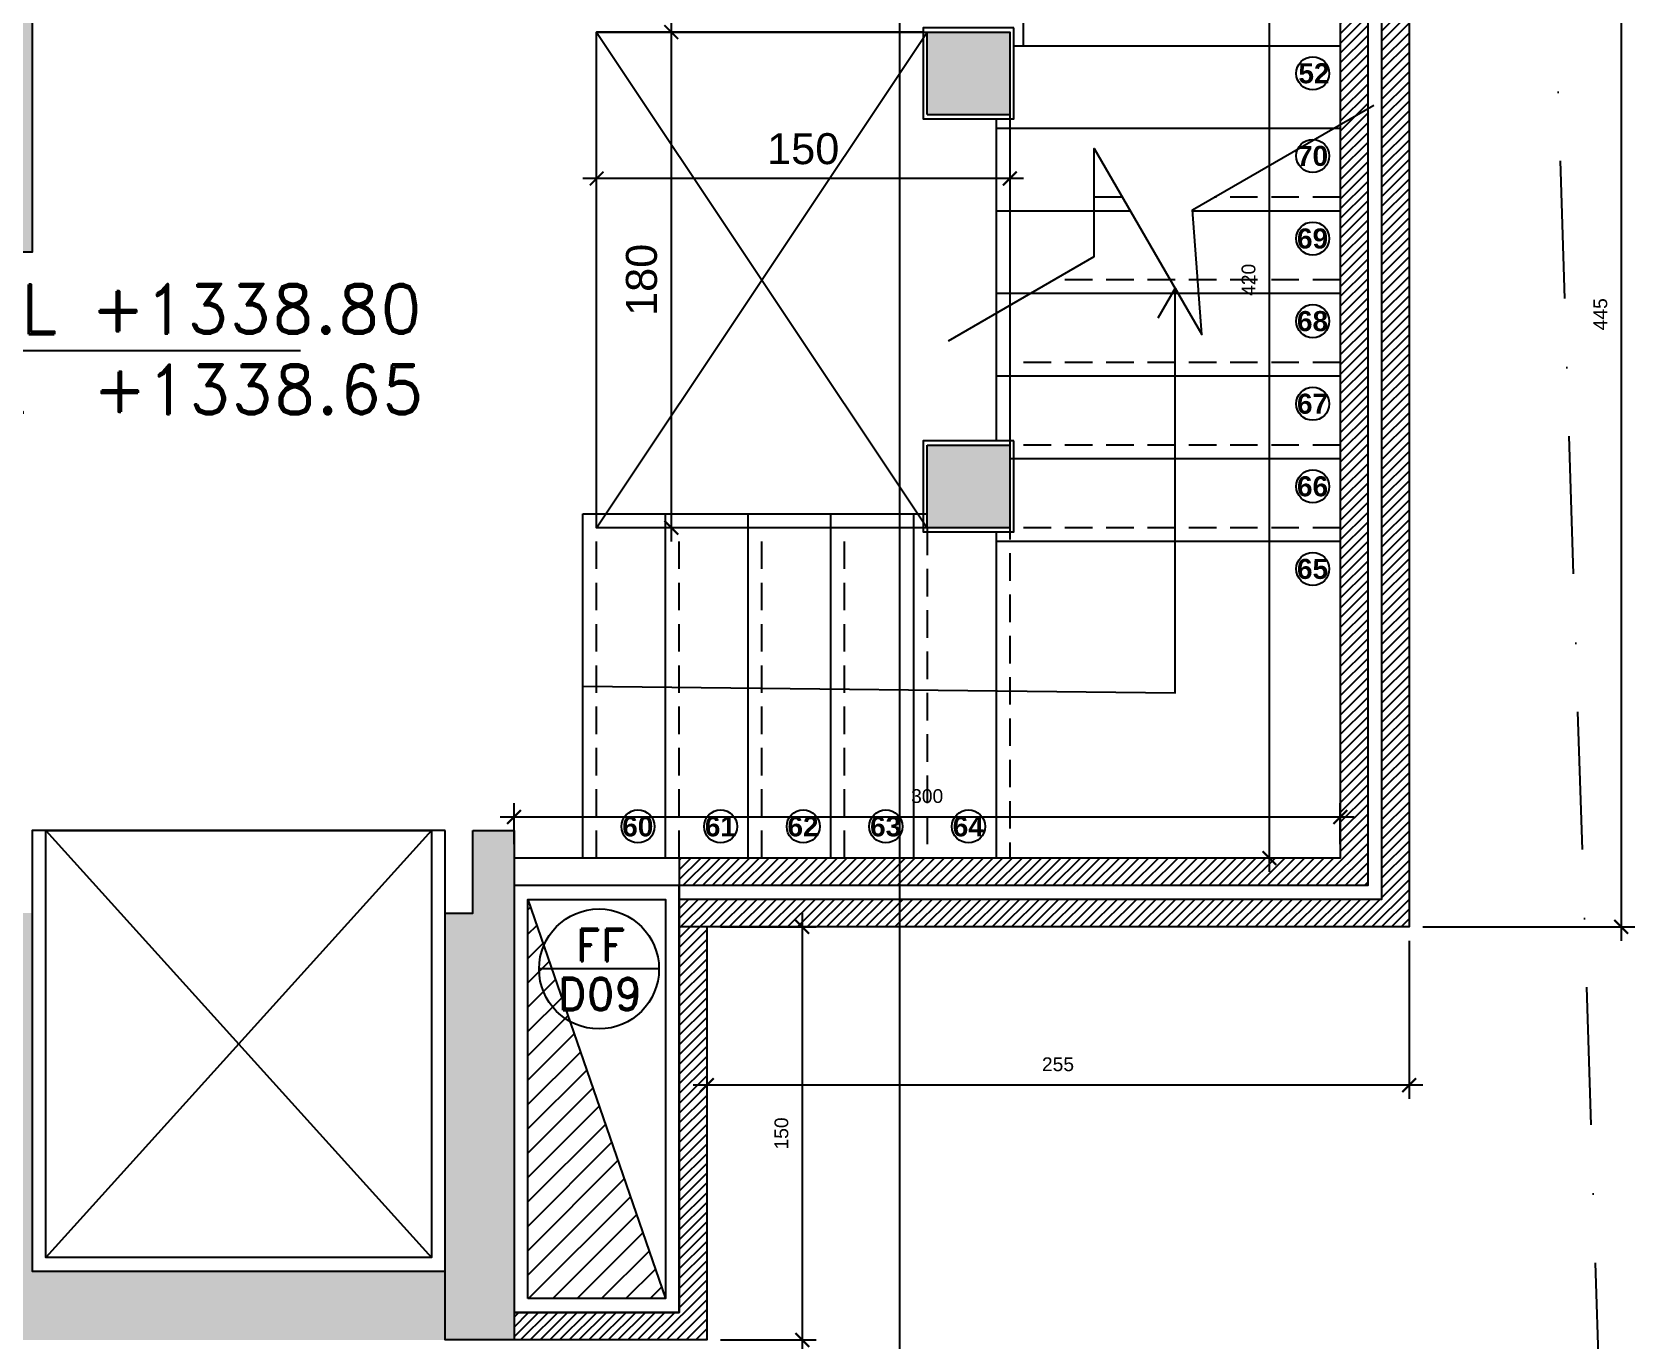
# Model space of a CAD drawing. Header units: centimetres. Extents: x 96271 to 179142, y 9855 to 112216.
# Drawn here: x 139987 to 140569, y 61275 to 61750 of the extents above; entities that cross this region are included whole.
import ezdxf
from ezdxf.enums import TextEntityAlignment as Align

# ---------------------------------------------------------------- set-up
doc = ezdxf.new("R2010")
doc.units = ezdxf.units.CM
doc.header["$LTSCALE"] = 100
doc.header["$MEASUREMENT"] = 0
doc.header["$PDSIZE"] = 0.2
for name, pattern in [('DASHDOT', [1, 0.5, -0.25, 0, -0.25]), ('DASHED', [0.75, 0.5, -0.25]), ('HIDDEN', [0.375, 0.25, -0.125])]:
    doc.linetypes.add(name, pattern=pattern)
doc.layers.get('0').update_dxf_attribs({"linetype": 'CONTINUOUS'})
doc.layers.get('DEFPOINTS').update_dxf_attribs({"linetype": 'CONTINUOUS'})
for name, color, linetype in [('A-Dim', 2, 'CONTINUOUS'), ('A-Dim CMU', 2, 'CONTINUOUS'), ('A-DOOR-ANOT', 111, 'CONTINUOUS'), ('A-Flor-Str', 3, 'CONTINUOUS'), ('A-Otln-Abv', 1, 'DASHED'), ('A-Patt-CMU', 8, 'CONTINUOUS'), ('A-Patt-Strcr', 8, 'CONTINUOUS'), ('A-PLASTER', 51, 'CONTINUOUS'), ('A-Setback', 3, 'DASHDOT'), ('A-Shaft', 31, 'CONTINUOUS'), ('A-Slab limit', 53, 'CONTINUOUS'), ('A-STAIRS', 51, 'CONTINUOUS'), ('A-Wall-Full', 5, 'CONTINUOUS'), ('A-Wall-Prht', 2, 'CONTINUOUS'), ('A-Wall-Strctr', 6, 'CONTINUOUS'), ('plan-elevation level', 7, 'CONTINUOUS'), ('plan-stair steps nbr', 224, 'CONTINUOUS')]:
    doc.layers.add(name, color=color, linetype=linetype)
doc.layers.add('A-Sect-Iden', color=191, linetype='CONTINUOUS', lineweight=25)
doc.styles.add('ARIAL', font='arialbd.ttf')
doc.styles.add('ROMAND', font='romand.shx', dxfattribs={"height": 10})
doc.styles.get("Standard").update_dxf_attribs({"font": 'arial.ttf'})
doc.dimstyles.new('1-50', dxfattribs={"dimtxt": 11.25, "dimasz": 5, "dimexe": 5, "dimexo": 5, "dimgap": 5, "dimtad": 1, "dimdec": 1, "dimrnd": 0.5, "dimzin": 12, "dimdsep": 46, "dimtxsty": 'Standard', "dimblk": 'ARCHTICK', "dimcen": 0.09, "dimdle": 5, "dimadec": 0, "dimazin": 3, "dimtfac": 1, "dimtdec": 1, "dimtix": 1, "dimtofl": 0, "dimtmove": 1, "dimatfit": 3, "dimfxl": 5, "dimtolj": 1, "dimtzin": 0, "dimarcsym": 0})
pattern_1 = [(90, (894916.29, -703049.082), (14.2875, 7.14375), [0, -14.2875])]

# ---------------------------------------------------------------- blocks, each defined once
blk = doc.blocks.new('CL-FFL-PLAN')
at = {"layer": 'plan-elevation level'}
h = blk.add_hatch(dxfattribs=at)
h.set_pattern_fill('DOTS', color=232, scale=9, angle=90, style=0)
h.set_pattern_definition(pattern_1)
h.paths.add_polyline_path([(-1228.6, 206.6), (-1228.6, 50.3), (-1384.9, 50.3, -0.414214)])
h = blk.add_hatch(dxfattribs=at)
h.set_pattern_fill('DOTS', color=232, scale=9, angle=90, style=0)
h.set_pattern_definition(pattern_1)
h.paths.add_polyline_path([(-1228.6, 50.3), (-1072.2, 50.3, -0.414214), (-1228.6, -106.1)])
at = {"layer": 'plan-elevation level', "color": 7, "ltscale": 111}
for p, q in [((-1228.6, 301), (-1228.6, -200.5)), ((336.9, 50.3), (-1462.7, 50.3))]:
    blk.add_line(p, q, dxfattribs=at)
blk.add_circle((-1228.6, 50.3), 156.3, dxfattribs=at)
at = {"layer": 'plan-elevation level', "color": 111, "ltscale": 111, "style": 'ROMAND'}
for s, p in [('FFL', (-960.4, 110.5)), ('CL', (-960.4, -179.7))]:
    blk.add_text(s, height=180, dxfattribs=at).set_placement(p)
for tag, p in [('FFL', (-424, 112.5)), ('CL', (-417.5, -180.3))]:
    blk.add_attdef(tag, p, '', height=180, dxfattribs=at)
blk = doc.blocks.new('_ArchTick')
at = {"color": 0, "linetype": 'ByBlock', "const_width": 0.15}
blk.add_lwpolyline([(-0.5, -0.5), (0.5, 0.5)], dxfattribs=at)
blk = doc.blocks.new('*D171')
at = {"layer": 'A-Dim', "color": 0, "lineweight": -2, "transparency": 16777216}
blk.add_line((140218.64, 61755.33), (140218.64, 61565.33), dxfattribs=at)
at = {"layer": 'DEFPOINTS', "color": 0, "transparency": 16777216}
for p in [(140191.56, 61750.33), (140191.56, 61570.33), (140218.64, 61570.33)]:
    blk.add_point(p, dxfattribs=at)
at = {"layer": 'A-Dim', "color": 0, "lineweight": -2, "transparency": 16777216, "xscale": 5, "yscale": 5, "zscale": 5}
for p, rotation in [((140218.64, 61750.33), 90), ((140218.64, 61570.33), 270)]:
    blk.add_blockref('_ArchTick', p, dxfattribs=dict(at, rotation=rotation))
at = {"layer": 'A-Dim', "color": 0, "transparency": 16777216, "insert": (140207.89, 61660.33), "char_height": 11.25, "attachment_point": 5, "rotation": 90}
blk.add_mtext('\\A1;180', dxfattribs=at)
blk = doc.blocks.new('*D172')
at = {"layer": 'A-Dim', "color": 0, "lineweight": -2, "transparency": 16777216}
blk.add_line((140346.56, 61697.15), (140186.56, 61697.15), dxfattribs=at)
at = {"layer": 'DEFPOINTS', "color": 0, "transparency": 16777216}
for p in [(140191.56, 61720.33), (140341.56, 61720.33), (140191.56, 61697.15)]:
    blk.add_point(p, dxfattribs=at)
at = {"layer": 'A-Dim', "color": 0, "lineweight": -2, "transparency": 16777216, "xscale": 5, "yscale": 5, "zscale": 5, "rotation": 180}
blk.add_blockref('_ArchTick', (140191.56, 61697.15), dxfattribs=at)
at = {"layer": 'A-Dim', "color": 0, "lineweight": -2, "transparency": 16777216, "xscale": 5, "yscale": 5, "zscale": 5}
blk.add_blockref('_ArchTick', (140341.56, 61697.15), dxfattribs=at)
at = {"layer": 'A-Dim', "color": 0, "transparency": 16777216, "insert": (140266.56, 61707.9), "char_height": 11.25, "attachment_point": 5}
blk.add_mtext('\\A1;150', dxfattribs=at)
blk = doc.blocks.new('*D762')
at = {"layer": 'A-Dim CMU', "color": 0, "lineweight": -2, "transparency": 16777216}
for p, q in [((140563.54, 61875.33), (140563.54, 61420.33)), ((140491.56, 61870.33), (140568.54, 61870.33)), ((140491.56, 61425.33), (140568.54, 61425.33))]:
    blk.add_line(p, q, dxfattribs=at)
at = {"layer": 'DEFPOINTS', "color": 0, "transparency": 16777216}
for p in [(140486.56, 61870.33), (140486.56, 61425.33), (140563.54, 61425.33)]:
    blk.add_point(p, dxfattribs=at)
at = {"layer": 'A-Dim CMU', "color": 0, "lineweight": -2, "transparency": 16777216, "xscale": 5, "yscale": 5, "zscale": 5}
for p, rotation in [((140563.54, 61870.33), 90), ((140563.54, 61425.33), 270)]:
    blk.add_blockref('_ArchTick', p, dxfattribs=dict(at, rotation=rotation))
at = {"layer": 'A-Dim CMU', "color": 0, "transparency": 16777216, "insert": (140556, 61647.83), "char_height": 5, "attachment_point": 5, "rotation": 90}
blk.add_mtext('\\A1;445', dxfattribs=at)
blk = doc.blocks.new('*D763')
at = {"layer": 'A-Dim CMU', "color": 0, "lineweight": -2, "transparency": 16777216}
for p, q in [((140231.56, 61420.33), (140231.56, 61362.86)), ((140486.56, 61420.33), (140486.56, 61362.86)), ((140491.56, 61367.86), (140226.56, 61367.86))]:
    blk.add_line(p, q, dxfattribs=at)
at = {"layer": 'DEFPOINTS', "color": 0, "transparency": 16777216}
for p in [(140231.56, 61425.33), (140486.56, 61425.33), (140231.56, 61367.86)]:
    blk.add_point(p, dxfattribs=at)
at = {"layer": 'A-Dim CMU', "color": 0, "lineweight": -2, "transparency": 16777216, "xscale": 5, "yscale": 5, "zscale": 5, "rotation": 180}
blk.add_blockref('_ArchTick', (140231.56, 61367.86), dxfattribs=at)
at = {"layer": 'A-Dim CMU', "color": 0, "lineweight": -2, "transparency": 16777216, "xscale": 5, "yscale": 5, "zscale": 5}
blk.add_blockref('_ArchTick', (140486.56, 61367.86), dxfattribs=at)
at = {"layer": 'A-Dim CMU', "color": 0, "transparency": 16777216, "insert": (140359.06, 61375.42), "char_height": 5, "attachment_point": 5}
blk.add_mtext('\\A1;255', dxfattribs=at)
blk = doc.blocks.new('*D764')
at = {"layer": 'A-Dim CMU', "color": 0, "lineweight": -2, "transparency": 16777216}
for p, q in [((140161.56, 61455.33), (140161.56, 61470.27)), ((140461.56, 61455.33), (140461.56, 61470.27)), ((140156.56, 61465.27), (140466.56, 61465.27))]:
    blk.add_line(p, q, dxfattribs=at)
at = {"layer": 'DEFPOINTS', "color": 0, "transparency": 16777216}
for p in [(140461.56, 61465.27), (140161.56, 61450.33), (140461.56, 61450.33)]:
    blk.add_point(p, dxfattribs=at)
at = {"layer": 'A-Dim CMU', "color": 0, "lineweight": -2, "transparency": 16777216, "xscale": 5, "yscale": 5, "zscale": 5, "rotation": 180}
blk.add_blockref('_ArchTick', (140161.56, 61465.27), dxfattribs=at)
at = {"layer": 'A-Dim CMU', "color": 0, "lineweight": -2, "transparency": 16777216, "xscale": 5, "yscale": 5, "zscale": 5}
blk.add_blockref('_ArchTick', (140461.56, 61465.27), dxfattribs=at)
at = {"layer": 'A-Dim CMU', "color": 0, "transparency": 16777216, "insert": (140311.56, 61472.82), "char_height": 5, "attachment_point": 5}
blk.add_mtext('\\A1;300', dxfattribs=at)
blk = doc.blocks.new('*D765')
at = {"layer": 'A-Dim CMU', "color": 0, "lineweight": -2, "transparency": 16777216}
for p, q in [((140435.81, 61445.33), (140435.81, 61875.33)), ((140456.56, 61870.33), (140430.81, 61870.33)), ((140456.56, 61450.33), (140430.81, 61450.33))]:
    blk.add_line(p, q, dxfattribs=at)
at = {"layer": 'DEFPOINTS', "color": 0, "transparency": 16777216}
for p in [(140435.81, 61870.33), (140461.56, 61870.33), (140461.56, 61450.33)]:
    blk.add_point(p, dxfattribs=at)
at = {"layer": 'A-Dim CMU', "color": 0, "lineweight": -2, "transparency": 16777216, "xscale": 5, "yscale": 5, "zscale": 5}
for p, rotation in [((140435.81, 61870.33), 90), ((140435.81, 61450.33), 270)]:
    blk.add_blockref('_ArchTick', p, dxfattribs=dict(at, rotation=rotation))
at = {"layer": 'A-Dim CMU', "color": 0, "transparency": 16777216, "insert": (140428.26, 61660.33), "char_height": 5, "attachment_point": 5, "rotation": 90}
blk.add_mtext('\\A1;420', dxfattribs=at)
blk = doc.blocks.new('*D766')
at = {"layer": 'A-Dim CMU', "color": 0, "lineweight": -2, "transparency": 16777216}
for p, q in [((140266.22, 61430.33), (140266.22, 61270.33)), ((140236.56, 61425.33), (140271.22, 61425.33)), ((140236.56, 61275.33), (140271.22, 61275.33))]:
    blk.add_line(p, q, dxfattribs=at)
at = {"layer": 'DEFPOINTS', "color": 0, "transparency": 16777216}
for p in [(140231.56, 61425.33), (140231.56, 61275.33), (140266.22, 61275.33)]:
    blk.add_point(p, dxfattribs=at)
at = {"layer": 'A-Dim CMU', "color": 0, "lineweight": -2, "transparency": 16777216, "xscale": 5, "yscale": 5, "zscale": 5}
for p, rotation in [((140266.22, 61425.33), 90), ((140266.22, 61275.33), 270)]:
    blk.add_blockref('_ArchTick', p, dxfattribs=dict(at, rotation=rotation))
at = {"layer": 'A-Dim CMU', "color": 0, "transparency": 16777216, "insert": (140258.66, 61350.33), "char_height": 5, "attachment_point": 5, "rotation": 90}
blk.add_mtext('\\A1;150', dxfattribs=at)
blk = doc.blocks.new('DOOR NO')
blk.add_line((1261.3, 534), (661.3, 534))
blk.add_circle((961.3, 534), 300)
at = {"style": 'ROMAND'}
for tag, p in [('LEVEL', (968.9, 572.3)), ('DOOR', (966, 327.2))]:
    blk.add_attdef(tag, text='', height=162, dxfattribs=at).set_placement(p, align=Align.CENTER)

msp = doc.modelspace()

# ---------------------------------------------------------------- hatches: boundary and pattern name
at = {"layer": 'A-Patt-CMU'}
h = msp.add_hatch(dxfattribs=at)
h.set_pattern_fill('ANSI31', color=256, scale=20, angle=180)
h.set_pattern_definition([(225, (149663.1543, 69378.0145), (1.76776695, -1.76776695), [])])
h.paths.add_polyline_path([(139761.559, 61580.329), (139736.559, 61580.329), (139736.559, 61405.329), (139761.559, 61405.329), (139761.559, 61435.329), (139961.559, 61435.329), (139961.559, 61445.329), (139751.559, 61445.329), (139751.559, 61415.329), (139746.559, 61415.329), (139746.559, 61570.329), (139751.559, 61570.329), (139751.559, 61450.329), (139961.559, 61450.329), (139961.559, 61460.329), (139761.559, 61460.329)])
h.paths.add_polyline_path([(139986.559, 62050.329), (139976.559, 62050.329), (139976.559, 61895.329), (139986.559, 61895.329)])
h.paths.add_polyline_path([(139971.559, 62050.329), (139961.559, 62050.329), (139961.559, 61895.329), (139971.559, 61895.329)])
h.paths.add_polyline_path([(139991.559, 61870.329), (139991.559, 61880.329), (139986.559, 61880.329), (139986.559, 61870.329)])
h.paths.add_polyline_path([(140081.559, 61885.329), (140081.559, 61870.329), (140391.559, 61870.329), (140391.559, 61885.329), (140161.559, 61885.329), (140161.559, 61960.329), (140146.559, 61960.329), (140146.559, 61885.329)])
h.paths.add_polyline_path([(139971.559, 62125.329), (139971.559, 62180.329), (139961.559, 62180.329), (139961.559, 62125.329)])
h.paths.add_polyline_path([(139976.559, 62180.329), (139976.559, 62125.329), (139986.559, 62125.329), (139986.559, 62180.329)])
h.paths.add_polyline_path([(140476.559, 62180.329), (140476.559, 62125.329), (140486.559, 62125.329), (140486.559, 62180.329)])
h.paths.add_polyline_path([(140471.559, 62125.329), (140471.559, 62180.329), (140461.559, 62180.329), (140461.559, 62125.329)])
h.paths.add_polyline_path([(140221.559, 61440.329), (140471.559, 61440.329), (140471.559, 61870.329), (140461.559, 61870.329), (140461.559, 61450.329), (140221.559, 61450.329)], flags=17)
h.paths.add_polyline_path([(140476.559, 61435.329), (140221.559, 61435.329), (140221.559, 61285.329), (140161.559, 61285.329), (140161.559, 61275.329), (140231.559, 61275.329), (140231.559, 61425.329), (140486.559, 61425.329), (140486.559, 61870.329), (140476.559, 61870.329)])
h.paths.add_polyline_path([(140504.059, 62057.829), (140486.559, 62057.829), (140486.559, 62050.329), (140496.559, 62050.329), (140496.559, 61950.329), (140401.559, 61950.329), (140401.559, 62050.329), (140461.559, 62050.329), (140461.559, 62065.329), (140081.559, 62065.329), (140081.559, 62050.329), (140146.559, 62050.329), (140146.559, 62040.329), (140161.559, 62040.329), (140161.559, 62050.329), (140391.559, 62050.329), (140391.559, 61940.329), (140496.559, 61940.329), (140496.559, 61895.329), (140504.059, 61895.329)])
h.paths.add_polyline_path([(139751.559, 62050.329), (139751.559, 61850.329), (139761.559, 61850.329), (139761.559, 62050.329)])
h.paths.add_polyline_path([(139746.559, 61850.329), (139746.559, 62050.329), (139736.559, 62050.329), (139736.559, 61850.329)])
h.paths.add_polyline_path([(138884.059, 61750.329), (138884.059, 61852.829), (139436.559, 61852.829), (139436.559, 61860.329), (138876.559, 61860.329), (138876.559, 61750.329)])
h.paths.add_polyline_path([(138889.059, 61847.829), (138889.059, 61750.329), (138896.559, 61750.329), (138896.559, 61840.329), (138936.559, 61840.329), (139421.559, 61840.329), (139436.559, 61840.329), (139436.559, 61847.829)], flags=17)
h.paths.add_polyline_path([(139676.559, 61190.329), (139736.559, 61190.329), (139736.559, 61200.329), (139676.559, 61200.329)])
h.paths.add_polyline_path([(139736.559, 61185.329), (139676.559, 61185.329), (139676.559, 61175.329), (139736.559, 61175.329)])
h.paths.add_polyline_path([(139476.559, 61185.329), (139246.559, 61185.329), (139246.559, 61175.329), (139476.559, 61175.329)])
h.paths.add_polyline_path([(139246.559, 61190.329), (139476.559, 61190.329), (139476.559, 61200.329), (139426.559, 61200.329), (139426.559, 61265.329), (139411.559, 61265.329), (139411.559, 61200.329), (139246.559, 61200.329)])
h.paths.add_polyline_path([(139086.559, 61185.329), (138936.559, 61185.329), (138936.559, 61175.329), (139086.559, 61175.329)])
h.paths.add_polyline_path([(138936.559, 61190.329), (139086.559, 61190.329), (139086.559, 61200.329), (138936.559, 61200.329)])
h.paths.add_polyline_path([(139439.059, 62282.829), (139439.059, 62235.329), (139446.559, 62235.329), (139446.559, 62275.329), (139486.559, 62275.329), (139486.559, 62235.329), (139494.059, 62235.329), (139494.059, 62282.829)], flags=17)
h.paths.add_polyline_path([(139434.059, 62235.329), (139434.059, 62287.829), (139499.059, 62287.829), (139499.059, 62235.329), (139506.559, 62235.329), (139506.559, 62295.329), (139426.559, 62295.329), (139426.559, 62235.329)])
h.paths.add_polyline_path([(139164.059, 62282.829), (139164.059, 62235.329), (139171.559, 62235.329), (139171.559, 62275.329), (139211.559, 62275.329), (139211.559, 62235.329), (139219.059, 62235.329), (139219.059, 62282.829)], flags=17)
h.paths.add_polyline_path([(139159.059, 62235.329), (139159.059, 62287.829), (139224.059, 62287.829), (139224.059, 62235.329), (139231.559, 62235.329), (139231.559, 62295.329), (139151.559, 62295.329), (139151.559, 62235.329)])
h.paths.add_polyline_path([(138949.059, 62287.829), (138949.059, 62235.329), (138956.559, 62235.329), (138956.559, 62295.329), (138876.559, 62295.329), (138876.559, 62180.329), (138884.059, 62180.329), (138884.059, 62287.829)])
h.paths.add_polyline_path([(138944.059, 62235.329), (138944.059, 62282.829), (138889.059, 62282.829), (138889.059, 62180.329), (138896.559, 62180.329), (138896.559, 62275.329), (138936.559, 62275.329), (138936.559, 62235.329)], flags=17)
h.paths.add_polyline_path([(139751.559, 62285.329), (139751.559, 62200.329), (139761.559, 62200.329), (139761.559, 62295.329), (139681.559, 62295.329), (139681.559, 62235.329), (139691.559, 62235.329), (139691.559, 62285.329)])
h.paths.add_polyline_path([(139746.559, 62200.329), (139746.559, 62280.329), (139696.559, 62280.329), (139696.559, 62235.329), (139706.559, 62235.329), (139706.559, 62270.329), (139736.559, 62270.329), (139736.559, 62200.329)], flags=17)
h.paths.add_polyline_path([(139136.559, 61200.329), (139136.559, 61190.329), (139196.559, 61190.329), (139196.559, 61200.329)])
h.paths.add_polyline_path([(139136.559, 61185.329), (139136.559, 61175.329), (139196.559, 61175.329), (139196.559, 61185.329)])
h.paths.add_polyline_path([(138884.059, 61570.329), (138884.059, 61670.329), (138876.559, 61670.329), (138876.559, 61570.329)])
h.paths.add_polyline_path([(138896.559, 61570.329), (138896.559, 61670.329), (138889.059, 61670.329), (138889.059, 61570.329)])
h.paths.add_polyline_path([(139046.559, 61440.329), (139031.559, 61440.329), (139031.559, 61355.329), (139159.059, 61355.329), (139159.059, 61200.329), (139174.059, 61200.329), (139174.059, 61355.329), (139411.559, 61355.329), (139411.559, 61345.329), (139426.559, 61345.329), (139426.559, 61370.329), (139341.559, 61370.329), (139341.559, 61735.329), (139736.559, 61735.329), (139736.559, 61750.329), (139326.559, 61750.329), (139326.559, 61370.329), (139046.559, 61370.329)])
at = {"layer": 'A-Patt-Strcr'}
h = msp.add_hatch(dxfattribs=at)
h.set_pattern_fill('AR-CONC', color=256, scale=2)
h.set_pattern_definition([(50, (149598.393, 77124.047), (14.345204, -1.255043), [1.5, -16.5]), (355, (149598.393, 77124.047), (-2.775027, 15.043843), [1.2, -13.2]), (100.451444, (149599.589, 77123.942), (11.570177, 13.7888), [1.274804, -14.022842]), (46.1842, (149598.393, 77128.047), (21.344827, -3.310386), [2.25, -24.75]), (96.63564, (149600.172, 77127.77), (18.69324, 19.482372), [1.912207, -21.034275]), (351.18416, (149598.393, 77128.047), (18.69324, 19.482372), [1.8, -19.8]), (21, (149600.393, 77127.047), (11.938141, -8.052378), [1.5, -16.5]), (326, (149600.393, 77127.047), (4.866307, 14.503001), [1.2, -13.2]), (71.451445, (149601.388, 77126.376), (16.804448, 6.450623), [1.274804, -14.022842]), (37.5, (149598.393, 77124.047), (0.2431971, 6.6578771), [0, -13.04, 0, -13.4, 0, -13.25]), (7.5, (149598.393, 77124.047), (5.2613907, 7.8882342), [0, -7.64, 0, -12.74, 0, -5.05]), (327.5, (149593.933, 77124.047), (10.6764487, -0.4510974), [0, -5, 0, -15.6, 0, -20.7]), (317.5, (149591.933, 77124.047), (11.6637234, 2.0020996), [0, -6.5, 0, -10.36, 0, -14.7])])
h.paths.add_polyline_path([(140486.559, 62390.329), (140461.559, 62390.329), (140461.559, 62350.329), (140486.559, 62350.329)])
h.paths.add_polyline_path([(139986.559, 62390.329), (139961.559, 62390.329), (139961.559, 62350.329), (139986.559, 62350.329)])
h.paths.add_polyline_path([(139986.559, 62125.329), (139961.559, 62125.329), (139961.559, 62050.329), (139986.559, 62050.329)])
h.paths.add_polyline_path([(140486.559, 62125.329), (140461.559, 62125.329), (140461.559, 62050.329), (140486.559, 62050.329)])
h.paths.add_polyline_path([(140506.559, 61895.329), (140391.559, 61895.329), (140391.559, 61870.329), (140506.559, 61870.329)])
h.paths.add_polyline_path([(139986.559, 61895.329), (139961.559, 61895.329), (139961.559, 61670.329), (139986.559, 61670.329)])
h.paths.add_polyline_path([(139761.559, 62200.329), (139736.559, 62200.329), (139736.559, 62050.329), (139761.559, 62050.329)])
h.paths.add_polyline_path([(138936.559, 62180.329), (138876.559, 62180.329), (138876.559, 62100.329), (138936.559, 62100.329)])
h.paths.add_polyline_path([(138936.559, 61750.329), (138876.559, 61750.329), (138876.559, 61670.329), (138936.559, 61670.329)])
h.paths.add_polyline_path([(140136.559, 61300.329), (139986.559, 61300.329), (139986.559, 61275.329), (140136.559, 61275.329)])
h.paths.add_polyline_path([(140341.559, 61600.329), (140311.559, 61600.329), (140311.559, 61570.329), (140341.559, 61570.329)])
h.paths.add_polyline_path([(140341.559, 61750.329), (140311.559, 61750.329), (140311.559, 61720.329), (140341.559, 61720.329)])
h.paths.add_polyline_path([(139761.559, 61315.329), (139736.559, 61315.329), (139736.559, 61175.329), (139761.559, 61175.329), (139761.559, 61214.093)])
h.paths.add_polyline_path([(138936.559, 61270.329), (138876.559, 61270.329), (138876.559, 61175.329), (138936.559, 61175.329)])
h.paths.add_polyline_path([(139761.559, 61760.329), (139736.559, 61760.329), (139736.559, 61670.329), (139761.559, 61670.329)])
h.paths.add_polyline_path([(139986.559, 61430.329), (139976.559, 61430.329), (139976.559, 61460.329), (139961.559, 61460.329), (139961.559, 61275.329), (139986.559, 61275.329)])
h.paths.add_polyline_path([(140146.559, 61460.329), (140146.559, 61430.329), (140136.559, 61430.329), (140136.559, 61275.329), (140161.559, 61275.329), (140161.559, 61460.329)])
at = {"layer": 'A-Shaft'}
h = msp.add_hatch(dxfattribs=at)
h.set_pattern_fill('ANSI31', color=256, scale=50)
h.set_pattern_definition([(45, (-9820, -10189.9535), (-4.41941738, 4.41941738), [])])
h.paths.add_polyline_path([(140166.559, 61435.329), (140166.559, 61290.329), (140216.559, 61290.329)])

# ---------------------------------------------------------------- linework, layer by layer
for p, q in [((140191.559, 61750.329), (140311.559, 61570.329)), ((140191.559, 61570.329), (140311.559, 61750.329)), ((140191.559, 61750.329), (140311.559, 61570.329)), ((140191.559, 61570.329), (140311.559, 61750.329)), ((140348.97, 61655.329), (140336.559, 61655.329)), ((139991.559, 61460.329), (140131.559, 61305.329)), ((140131.559, 61460.329), (139991.559, 61305.329))]:
    msp.add_line(p, q)
msp.add_lwpolyline([(140319.307, 61638.203), (140372.254, 61668.772), (140372.254, 61708.03), (140411.244, 61640.496), (140407.929, 61685.791), (140473.776, 61723.808)])
msp.add_lwpolyline([(139991.559, 61460.329), (140131.559, 61460.329), (140131.559, 61305.329), (139991.559, 61305.329)], close=True)
at = {"layer": 'A-Flor-Str'}
for points in [[(140186.559, 61512.829), (140401.559, 61510.329), (140401.559, 61657.271)], [(140401.559, 61657.271), (140395.323, 61646.469)], [(140401.559, 61657.271), (140407.796, 61646.469)]]:
    msp.add_lwpolyline(points, dxfattribs=at)
at = {"layer": 'A-Otln-Abv', "ltscale": 0.2}
for p, q in [((140341.559, 61651.051), (140341.559, 61450.329)), ((140311.559, 61570.329), (140191.559, 61570.329)), ((140311.559, 61570.329), (140311.559, 61450.329))]:
    msp.add_line(p, q, dxfattribs=at)
for points in [[(140382.473, 61690.329), (140372.254, 61690.329)], [(140461.559, 61690.329), (140415.789, 61690.329)], [(140461.559, 61660.329), (140357.63, 61660.329)], [(140461.559, 61630.329), (140341.559, 61630.329)], [(140461.559, 61600.329), (140341.559, 61600.329)], [(140191.559, 61450.329), (140191.559, 61570.329)], [(140221.559, 61450.329), (140221.559, 61570.329)], [(140251.559, 61450.329), (140251.559, 61570.329)], [(140281.559, 61450.329), (140281.559, 61570.329)], [(140461.559, 61570.329), (140341.559, 61570.329)]]:
    msp.add_lwpolyline(points, dxfattribs=at)
at = {"layer": 'A-PLASTER'}
for points in [[(140343.059, 61751.829), (140310.059, 61751.829), (140310.059, 61718.829), (140343.059, 61718.829)], [(140343.059, 61601.829), (140310.059, 61601.829), (140310.059, 61568.829), (140343.059, 61568.829)]]:
    msp.add_lwpolyline(points, close=True, dxfattribs=at)
at = {"layer": 'A-Sect-Iden'}
msp.add_line((140301.559, 63927.158), (140301.559, 60188.999), dxfattribs=at)
at = {"layer": 'A-Setback'}
msp.add_lwpolyline([(140559.009, 61153.336), (140410.95, 65800.674), (139618.405, 66606.045), (139624.608, 66644.996), (138745.22, 66680.475), (137970.463, 66711.734), (137582.107, 66353.135), (137469.619, 60671.512), (137649.878, 60654.841), (139847.419, 61155.283)], close=True, dxfattribs=at)
at = {"layer": 'A-Shaft'}
msp.add_line((140166.559, 61435.329), (140216.559, 61290.329), dxfattribs=at)
msp.add_lwpolyline([(140166.559, 61290.329), (140166.559, 61435.329), (140216.559, 61435.329), (140216.559, 61290.329)], close=True, dxfattribs=at)
at = {"layer": 'A-Slab limit'}
for points in [[(140341.559, 61570.329), (140191.559, 61570.329), (140191.559, 61750.329), (140341.559, 61750.329)], [(140136.559, 61460.329), (139986.559, 61460.329), (139986.559, 61300.329), (140136.559, 61300.329)], [(140221.559, 61440.329), (140161.559, 61440.329), (140161.559, 61285.329), (140221.559, 61285.329)]]:
    msp.add_lwpolyline(points, close=True, dxfattribs=at)
at = {"layer": 'A-STAIRS', "linetype": 'HIDDEN', "ltscale": 50}
for p, q in [((140346.559, 61745.329), (140346.559, 61870.329)), ((140336.559, 61718.829), (140336.559, 61648.164)), ((140336.559, 61648.164), (140336.559, 61601.829)), ((140306.559, 61575.329), (140306.559, 61450.329)), ((140336.559, 61568.829), (140336.559, 61450.329))]:
    msp.add_line(p, q, dxfattribs=at)
for points in [[(140343.059, 61745.329), (140461.559, 61745.329)], [(140461.559, 61715.329), (140336.559, 61715.329)], [(140372.254, 61685.329), (140336.559, 61685.329)], [(140385.36, 61685.329), (140372.254, 61685.329)], [(140415.789, 61685.329), (140407.963, 61685.329)], [(140461.559, 61685.329), (140415.789, 61685.329)], [(140461.559, 61655.329), (140348.97, 61655.329)], [(140461.559, 61625.329), (140336.559, 61625.329)], [(140461.559, 61595.329), (140341.559, 61595.329)], [(140186.559, 61575.329), (140311.559, 61575.329)], [(140186.559, 61450.329), (140186.559, 61575.329)], [(140216.559, 61450.329), (140216.559, 61575.329)], [(140246.559, 61450.329), (140246.559, 61575.329)], [(140276.559, 61450.329), (140276.559, 61575.329)], [(140461.559, 61565.329), (140336.559, 61565.329)]]:
    msp.add_lwpolyline(points, dxfattribs=at)
at = {"layer": 'A-Wall-Full'}
msp.add_line((140221.559, 61435.329), (140221.559, 61440.329), dxfattribs=at)
for points in [[(140461.559, 61870.329), (140461.559, 61450.329), (140221.559, 61450.329), (140221.559, 61285.329), (140161.559, 61285.329)], [(140471.559, 61870.329), (140471.559, 61440.329), (140221.559, 61440.329)], [(140486.559, 61870.329), (140486.559, 61425.329), (140221.559, 61425.329)], [(140476.559, 61870.329), (140476.559, 61435.329), (140221.559, 61435.329)], [(140231.559, 61425.329), (140231.559, 61275.329), (140161.559, 61275.329)]]:
    msp.add_lwpolyline(points, dxfattribs=at)
at = {"layer": 'A-Wall-Prht'}
for p, q in [((140191.559, 61570.329), (140191.559, 61750.329)), ((140221.559, 61750.329), (140191.559, 61750.329)), ((140191.559, 61570.329), (140191.559, 61750.329)), ((140310.059, 61750.329), (140191.559, 61750.329)), ((140221.559, 61450.329), (140161.559, 61450.329)), ((140221.559, 61440.329), (140161.559, 61440.329))]:
    msp.add_line(p, q, dxfattribs=at)
at = {"layer": 'A-Wall-Strctr'}
for p, q in [((140311.559, 61720.329), (140341.559, 61720.329)), ((140311.559, 61600.329), (140341.559, 61600.329)), ((139986.559, 61300.329), (140136.559, 61300.329))]:
    msp.add_line(p, q, dxfattribs=at)
msp.add_lwpolyline([(139961.559, 61895.329), (139986.559, 61895.329), (139986.559, 61670.329), (139961.559, 61670.329)], close=True, dxfattribs=at)
for points in [[(140311.559, 61720.329), (140311.559, 61750.329), (140341.559, 61750.329), (140341.559, 61720.329)], [(140341.559, 61600.329), (140341.559, 61570.329), (140311.559, 61570.329), (140311.559, 61600.329)], [(140146.559, 61460.329), (140161.559, 61460.329), (140161.559, 61275.329), (140136.559, 61275.329), (140136.559, 61275.329), (140136.559, 61430.329), (140146.559, 61430.329), (140146.559, 61460.329)]]:
    msp.add_lwpolyline(points, dxfattribs=at)
at = {"layer": 'plan-stair steps nbr'}
for centre in [(140451.559, 61735.329), (140451.559, 61705.329), (140451.559, 61675.329), (140451.559, 61645.329), (140451.559, 61615.329), (140451.559, 61585.329), (140451.559, 61555.329), (140206.559, 61461.829), (140236.559, 61461.829), (140266.559, 61461.829), (140296.559, 61461.829), (140326.559, 61461.829)]:
    msp.add_circle(centre, 6.006, dxfattribs=at)

# ---------------------------------------------------------------- block references
at = {"layer": 'A-DOOR-ANOT', "xscale": 0.07259999999973843, "yscale": 0.07259999999973843, "zscale": 0.07259999999973843}
msp.add_blockref('DOOR NO', (140122.622, 61371.297), dxfattribs=at).add_auto_attribs({'LEVEL': 'FF', 'DOOR': 'D09'})
at = {"layer": 'plan-elevation level'}
ref = msp.add_blockref('CL-FFL-PLAN', (140050.456, 61629.586), dxfattribs=dict(at, xscale=0.09982510700227937, yscale=0.09982510700227937, zscale=0.09982510700227937))
ref.add_attrib('CL', '+1338.65', (140008.783, 61611.582), dxfattribs={"layer": '0', "color": 111, "ltscale": 111, "height": 17.9685, "style": 'ROMAND'})
ref.add_attrib('FFL', '+1338.80', (140008.133, 61640.818), dxfattribs={"layer": '0', "color": 111, "ltscale": 111, "height": 17.9685, "style": 'ROMAND'})

# ---------------------------------------------------------------- texts
at = {"layer": 'plan-stair steps nbr', "char_height": 7.28, "attachment_point": 1, "style": 'ARIAL'}
for s, width, insert in [('52', 0.08483, (140446.356, 61738.998)), ('70', 7.28, (140445.83, 61708.998)), ('69', 7.28, (140445.83, 61678.998)), ('68', 7.28, (140445.83, 61648.998)), ('67', 7.28, (140445.83, 61618.998)), ('\\pt3.06204;66', 7.28, (140445.83, 61588.998)), ('\\pt3.06204;65', 7.28, (140445.83, 61558.998)), ('60', 7.28, (140200.83, 61465.498)), ('\\pt4.32068;61', 7.28, (140230.83, 61465.498)), ('62', 7.28, (140260.83, 61465.498)), ('63', 7.28, (140290.83, 61465.498)), ('64', 7.28, (140320.83, 61465.498))]:
    msp.add_mtext_dynamic_manual_height_columns(s, width=width, gutter_width=0.35, heights=[0], dxfattribs=dict(at, insert=insert))

# ---------------------------------------------------------------- dimensions: what is measured, and where the dimension line sits
at = {"layer": 'A-Dim'}
for p1, p2, distance, picture, middle in [((140191.559, 61750.329), (140191.559, 61570.329), 27.079, '*D171', (140207.894, 61660.329)), ((140341.559, 61720.329), (140191.559, 61720.329), 23.178, '*D172', (140266.559, 61707.896))]:
    dim = msp.add_aligned_dim(p1=p1, p2=p2, distance=distance, dimstyle='1-50', override={"dimse1": 1, "dimse2": 1}, dxfattribs=at)
    dim.commit()
    dim.dimension.update_dxf_attribs({"geometry": picture, "text_midpoint": middle})
at = {"layer": 'A-Dim CMU'}
for p1, p2, distance, picture, middle in [((140461.559, 61450.329), (140461.559, 61870.329), 25.75, '*D765', (140428.257, 61660.329)), ((140486.559, 61870.329), (140486.559, 61425.329), 76.985, '*D762', (140556.002, 61647.829)), ((140161.559, 61450.329), (140461.559, 61450.329), 14.938, '*D764', (140311.559, 61472.822)), ((140231.559, 61425.329), (140231.559, 61275.329), 34.658, '*D766', (140258.664, 61350.329)), ((140486.559, 61425.329), (140231.559, 61425.329), 57.467, '*D763', (140359.059, 61375.415))]:
    dim = msp.add_aligned_dim(p1=p1, p2=p2, distance=distance, dimstyle='1-50', override={"dimtxt": 5}, dxfattribs=at)
    dim.commit()
    dim.dimension.update_dxf_attribs({"geometry": picture, "text_midpoint": middle})

doc.saveas('drawing.dxf')
